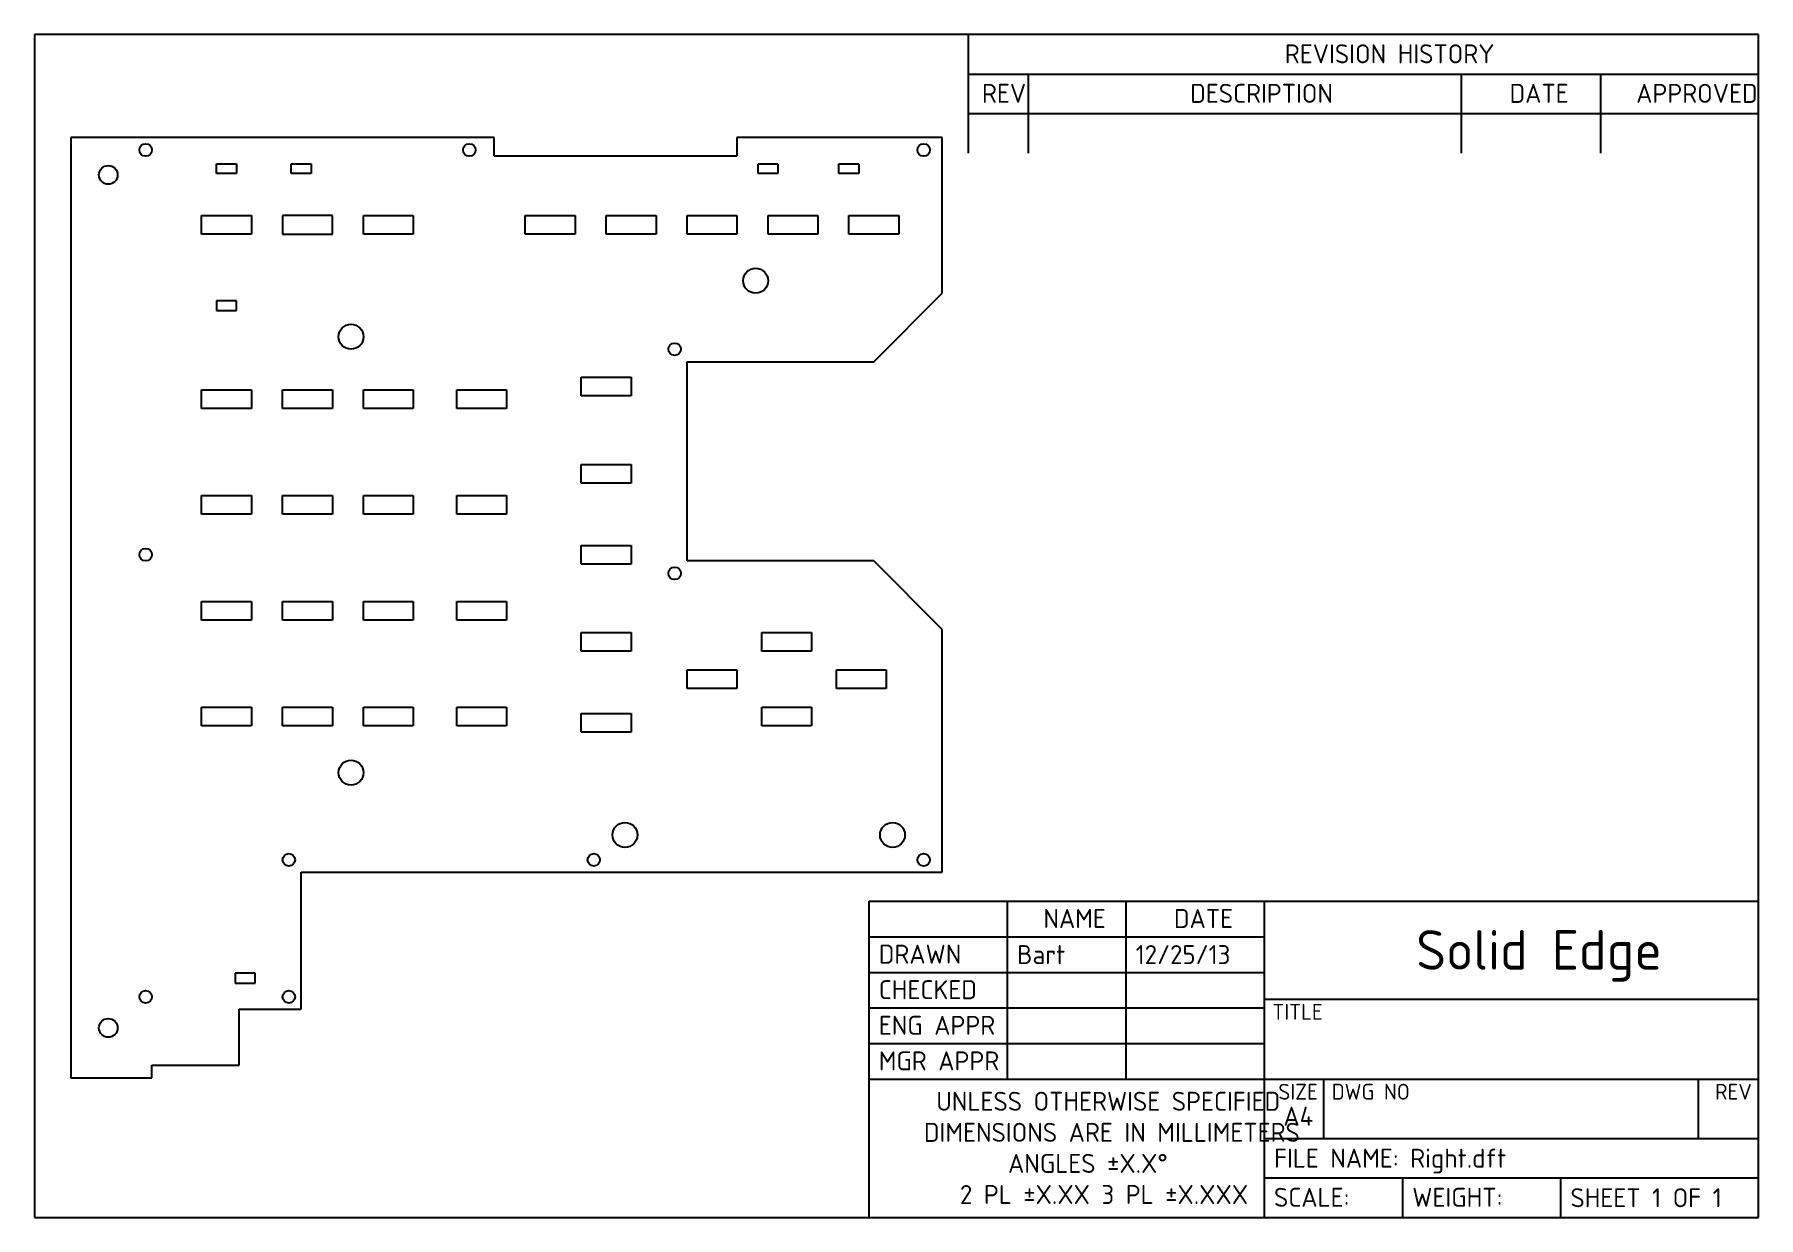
# Model space of a CAD drawing. Header units: millimetres. Extents: x 10 to 287, y 10 to 200.
import ezdxf
from ezdxf.enums import TextEntityAlignment as Align

# ---------------------------------------------------------------- set-up
doc = ezdxf.new("R2010")
doc.units = ezdxf.units.MM
doc.layers.add('Default', color=7, linetype='Continuous')
doc.layers.add('RIGHT', color=7, linetype='Continuous')
doc.styles.add('SEACAD_Solid_Edge_ISO', font='seiso.ttf')
doc.styles.add('SEACAD_Solid_Edge_ISOB', font='seisobd.ttf')

# ---------------------------------------------------------------- blocks, each defined once
blk = doc.blocks.new('SE')
at = {"layer": 'RIGHT', "color": 7, "linetype": 'Continuous'}
for p, q in [((83.86, 183.45), (15.86, 183.45)), ((15.86, 183.45), (15.86, 32.45)), ((83.86, 180.45), (83.86, 183.45)), ((155.86, 183.45), (122.86, 183.45)), ((122.86, 183.45), (122.86, 180.45)), ((155.86, 158.45), (155.86, 183.45)), ((122.86, 180.45), (83.86, 180.45)), ((39.26, 177.65), (39.26, 179.25)), ((39.26, 179.25), (42.46, 179.25)), ((42.46, 177.65), (39.26, 177.65)), ((42.46, 179.25), (42.46, 177.65)), ((51.26, 177.65), (51.26, 179.25)), ((51.26, 179.25), (54.46, 179.25)), ((54.46, 177.65), (51.26, 177.65)), ((54.46, 179.25), (54.46, 177.65)), ((126.26, 177.65), (126.26, 179.25)), ((126.26, 179.25), (129.46, 179.25)), ((129.46, 177.65), (126.26, 177.65)), ((129.46, 179.25), (129.46, 177.65)), ((139.26, 177.65), (139.26, 179.25)), ((139.26, 179.25), (142.46, 179.25)), ((142.46, 177.65), (139.26, 177.65)), ((142.46, 179.25), (142.46, 177.65)), ((36.86, 170.95), (44.86, 170.95)), ((36.86, 167.95), (36.86, 170.95)), ((44.86, 170.95), (44.86, 167.95)), ((57.86, 170.95), (49.86, 170.95)), ((49.86, 170.95), (49.86, 167.95)), ((57.86, 167.95), (57.86, 170.95)), ((62.86, 170.95), (70.86, 170.95)), ((62.86, 167.95), (62.86, 170.95)), ((70.86, 170.95), (70.86, 167.95)), ((88.86, 170.95), (96.86, 170.95)), ((88.86, 167.95), (88.86, 170.95)), ((96.86, 170.95), (96.86, 167.95)), ((101.86, 170.95), (109.86, 170.95)), ((101.86, 167.95), (101.86, 170.95)), ((109.86, 170.95), (109.86, 167.95)), ((114.86, 170.95), (122.86, 170.95)), ((114.86, 167.95), (114.86, 170.95)), ((122.86, 170.95), (122.86, 167.95)), ((127.86, 170.95), (135.86, 170.95)), ((127.86, 167.95), (127.86, 170.95)), ((135.86, 170.95), (135.86, 167.95)), ((140.86, 170.95), (148.86, 170.95)), ((140.86, 167.95), (140.86, 170.95)), ((148.86, 170.95), (148.86, 167.95)), ((44.86, 167.95), (36.86, 167.95)), ((49.86, 167.95), (57.86, 167.95)), ((70.86, 167.95), (62.86, 167.95)), ((96.86, 167.95), (88.86, 167.95)), ((109.86, 167.95), (101.86, 167.95)), ((122.86, 167.95), (114.86, 167.95)), ((135.86, 167.95), (127.86, 167.95)), ((148.86, 167.95), (140.86, 167.95)), ((144.86, 147.45), (155.86, 158.45)), ((39.26, 157.25), (39.26, 155.65)), ((42.46, 157.25), (39.26, 157.25)), ((39.26, 155.65), (42.46, 155.65)), ((42.46, 155.65), (42.46, 157.25)), ((114.86, 147.45), (144.86, 147.45)), ((114.86, 115.45), (114.86, 147.45)), ((97.86, 144.95), (105.86, 144.95)), ((97.86, 141.95), (97.86, 144.95)), ((105.86, 144.95), (105.86, 141.95)), ((36.86, 142.95), (44.86, 142.95)), ((36.86, 139.95), (36.86, 142.95)), ((44.86, 142.95), (44.86, 139.95)), ((49.86, 142.95), (57.86, 142.95)), ((49.86, 139.95), (49.86, 142.95)), ((57.86, 142.95), (57.86, 139.95)), ((62.86, 142.95), (70.86, 142.95)), ((62.86, 139.95), (62.86, 142.95)), ((70.86, 142.95), (70.86, 139.95)), ((77.86, 142.95), (85.86, 142.95)), ((77.86, 139.95), (77.86, 142.95)), ((85.86, 142.95), (85.86, 139.95)), ((105.86, 141.95), (97.86, 141.95)), ((44.86, 139.95), (36.86, 139.95)), ((57.86, 139.95), (49.86, 139.95)), ((70.86, 139.95), (62.86, 139.95)), ((85.86, 139.95), (77.86, 139.95)), ((97.86, 130.95), (105.86, 130.95)), ((97.86, 127.95), (97.86, 130.95)), ((105.86, 130.95), (105.86, 127.95)), ((105.86, 127.95), (97.86, 127.95)), ((36.86, 125.95), (44.86, 125.95)), ((36.86, 122.95), (36.86, 125.95)), ((44.86, 125.95), (44.86, 122.95)), ((49.86, 125.95), (57.86, 125.95)), ((49.86, 122.95), (49.86, 125.95)), ((57.86, 125.95), (57.86, 122.95)), ((62.86, 125.95), (70.86, 125.95)), ((62.86, 122.95), (62.86, 125.95)), ((70.86, 125.95), (70.86, 122.95)), ((77.86, 125.95), (85.86, 125.95)), ((77.86, 122.95), (77.86, 125.95)), ((85.86, 125.95), (85.86, 122.95)), ((44.86, 122.95), (36.86, 122.95)), ((57.86, 122.95), (49.86, 122.95)), ((70.86, 122.95), (62.86, 122.95)), ((85.86, 122.95), (77.86, 122.95)), ((97.86, 117.95), (105.86, 117.95)), ((97.86, 114.95), (97.86, 117.95)), ((105.86, 117.95), (105.86, 114.95)), ((105.86, 114.95), (97.86, 114.95)), ((144.86, 115.45), (114.86, 115.45)), ((155.86, 104.45), (144.86, 115.45)), ((36.86, 108.95), (44.86, 108.95)), ((36.86, 105.95), (36.86, 108.95)), ((44.86, 108.95), (44.86, 105.95)), ((49.86, 108.95), (57.86, 108.95)), ((49.86, 105.95), (49.86, 108.95)), ((57.86, 108.95), (57.86, 105.95)), ((62.86, 108.95), (70.86, 108.95)), ((62.86, 105.95), (62.86, 108.95)), ((70.86, 108.95), (70.86, 105.95)), ((77.86, 108.95), (85.86, 108.95)), ((77.86, 105.95), (77.86, 108.95)), ((85.86, 108.95), (85.86, 105.95)), ((44.86, 105.95), (36.86, 105.95)), ((57.86, 105.95), (49.86, 105.95)), ((70.86, 105.95), (62.86, 105.95)), ((85.86, 105.95), (77.86, 105.95)), ((97.86, 103.95), (105.86, 103.95)), ((97.86, 100.95), (97.86, 103.95)), ((105.86, 103.95), (105.86, 100.95)), ((126.86, 100.95), (126.86, 103.95)), ((126.86, 103.95), (134.86, 103.95)), ((134.86, 103.95), (134.86, 100.95)), ((155.86, 65.45), (155.86, 104.45)), ((105.86, 100.95), (97.86, 100.95)), ((134.86, 100.95), (126.86, 100.95)), ((114.86, 94.95), (114.86, 97.95)), ((114.86, 97.95), (122.86, 97.95)), ((122.86, 97.95), (122.86, 94.95)), ((138.86, 94.95), (138.86, 97.95)), ((138.86, 97.95), (146.86, 97.95)), ((146.86, 97.95), (146.86, 94.95)), ((122.86, 94.95), (114.86, 94.95)), ((146.86, 94.95), (138.86, 94.95)), ((36.86, 91.95), (44.86, 91.95)), ((36.86, 88.95), (36.86, 91.95)), ((44.86, 91.95), (44.86, 88.95)), ((49.86, 91.95), (57.86, 91.95)), ((49.86, 88.95), (49.86, 91.95)), ((57.86, 91.95), (57.86, 88.95)), ((62.86, 91.95), (70.86, 91.95)), ((62.86, 88.95), (62.86, 91.95)), ((70.86, 91.95), (70.86, 88.95)), ((77.86, 91.95), (85.86, 91.95)), ((77.86, 88.95), (77.86, 91.95)), ((85.86, 91.95), (85.86, 88.95)), ((126.86, 88.95), (126.86, 91.95)), ((126.86, 91.95), (134.86, 91.95)), ((134.86, 91.95), (134.86, 88.95)), ((44.86, 88.95), (36.86, 88.95)), ((57.86, 88.95), (49.86, 88.95)), ((70.86, 88.95), (62.86, 88.95)), ((85.86, 88.95), (77.86, 88.95)), ((97.86, 90.95), (105.86, 90.95)), ((97.86, 87.95), (97.86, 90.95)), ((105.86, 90.95), (105.86, 87.95)), ((134.86, 88.95), (126.86, 88.95)), ((105.86, 87.95), (97.86, 87.95)), ((52.86, 43.45), (52.86, 65.45)), ((52.86, 65.45), (155.86, 65.45)), ((45.46, 49.25), (42.26, 49.25)), ((42.26, 49.25), (42.26, 47.65)), ((42.26, 47.65), (45.46, 47.65)), ((45.46, 47.65), (45.46, 49.25)), ((42.86, 34.45), (42.86, 43.45)), ((42.86, 43.45), (52.86, 43.45)), ((28.86, 32.45), (28.86, 34.45)), ((28.86, 34.45), (42.86, 34.45)), ((15.86, 32.45), (28.86, 32.45))]:
    blk.add_line(p, q, dxfattribs=at)
for centre, radius in [((27.86, 181.45), 1), ((79.86, 181.45), 1), ((152.86, 181.45), 1), ((21.86, 177.45), 1.5), ((125.86, 160.45), 2), ((60.86, 151.45), 2), ((112.86, 149.45), 1), ((27.86, 116.45), 1), ((112.86, 113.45), 1), ((60.86, 81.45), 2), ((104.86, 71.45), 2), ((147.86, 71.45), 2), ((50.86, 67.45), 1), ((99.86, 67.45), 1), ((152.86, 67.45), 1), ((27.86, 45.45), 1), ((50.86, 45.45), 1), ((21.86, 40.45), 1.5)]:
    blk.add_circle(centre, radius, dxfattribs=at)
blk = doc.blocks.new('SEANNOT_GROUP')
at = {"layer": 'Default', "color": 7, "linetype": 'Continuous', "style": 'SEACAD_Solid_Edge_ISO'}
blk.add_text('Bart', height=3.048, dxfattribs=at).set_placement((167.874, 53.7515), align=Align.TOP_LEFT)
blk = doc.blocks.new('SEANNOT_GROUP1')
at = {"layer": 'Default', "color": 7, "linetype": 'Continuous', "style": 'SEACAD_Solid_Edge_ISO'}
blk.add_text('12/25/13', height=3.048, dxfattribs=at).set_placement((186.924, 53.7515), align=Align.TOP_LEFT)
blk = doc.blocks.new('SEANNOT_GROUP5')
at = {"layer": 'Default', "color": 7, "linetype": 'Continuous', "style": 'SEACAD_Solid_Edge_ISO'}
blk.add_text('FILE NAME: Right.dft', height=3.048, dxfattribs=at).set_placement((209.149, 21.049), align=Align.TOP_LEFT)
blk = doc.blocks.new('SEANNOT_GROUP6')
at = {"layer": 'Default', "color": 7, "linetype": 'Continuous', "style": 'SEACAD_Solid_Edge_ISO'}
blk.add_text('SHEET 1 OF 1', height=3.048, dxfattribs=at).set_placement((256.774, 14.699), align=Align.TOP_LEFT)

msp = doc.modelspace()

# ---------------------------------------------------------------- linework, layer by layer
at = {"layer": 'Default', "color": 7, "linetype": 'Continuous'}
for p, q in [((287, 200), (10, 200)), ((10, 200), (10, 10)), ((160, 200), (160, 180.95)), ((287, 10), (287, 200)), ((160, 193.65), (287, 193.65)), ((169.65, 193.65), (169.65, 180.95)), ((239.25, 193.65), (239.25, 180.95)), ((261.6, 193.65), (261.6, 180.95)), ((160, 187.3), (287, 187.3)), ((144.12, 10), (144.12, 60.8)), ((144.12, 60.8), (287, 60.8)), ((166.35, 32.23), (166.35, 60.8)), ((185.4, 32.23), (185.4, 60.8)), ((207.62, 10), (207.62, 60.8)), ((144.12, 55.09), (207.62, 55.09)), ((144.12, 49.37), (207.62, 49.37)), ((207.62, 45.05), (287, 45.05)), ((144.12, 43.66), (207.62, 43.66)), ((144.12, 37.94), (207.62, 37.94)), ((144.12, 32.23), (287, 32.23)), ((217.15, 22.7), (217.15, 32.1)), ((277.35, 22.7), (277.35, 32.1)), ((207.62, 22.7), (287, 22.7)), ((207.62, 16.35), (287, 16.35)), ((229.85, 10), (229.85, 16.35)), ((255.25, 10), (255.25, 16.35)), ((10, 10), (287, 10))]:
    msp.add_line(p, q, dxfattribs=at)

# ---------------------------------------------------------------- block references
at = {"layer": 'Default'}
for name in ['SE', 'SEANNOT_GROUP', 'SEANNOT_GROUP1', 'SEANNOT_GROUP5', 'SEANNOT_GROUP6']:
    msp.add_blockref(name, (0, 0), dxfattribs=at)

# ---------------------------------------------------------------- texts
at = {"layer": 'Default', "color": 7, "linetype": 'Continuous'}
for s, height, style, p in [('REVISION HISTORY', 3.048, 'SEACAD_Solid_Edge_ISO', (210.89, 198.42)), ('REV', 3.048, 'SEACAD_Solid_Edge_ISO', (162.23, 192.07)), ('DESCRIPTION', 3.048, 'SEACAD_Solid_Edge_ISO', (195.69, 192.07)), ('DATE', 3.048, 'SEACAD_Solid_Edge_ISO', (247, 192.07)), ('APPROVED', 3.048, 'SEACAD_Solid_Edge_ISO', (267.34, 192.07)), ('NAME', 3.048, 'SEACAD_Solid_Edge_ISO', (172.1, 59.54)), ('DATE', 3.048, 'SEACAD_Solid_Edge_ISO', (193.08, 59.54)), ('Solid Edge', 6.35, 'SEACAD_Solid_Edge_ISOB', (232.01, 56.15)), ('DRAWN', 3.048, 'SEACAD_Solid_Edge_ISO', (145.65, 53.82)), ('CHECKED', 3.048, 'SEACAD_Solid_Edge_ISO', (145.65, 48.11)), ('ENG APPR', 3.048, 'SEACAD_Solid_Edge_ISO', (145.65, 42.39)), ('TITLE', 2.54, 'SEACAD_Solid_Edge_ISO', (208.9, 44.3)), ('MGR APPR', 3.048, 'SEACAD_Solid_Edge_ISO', (145.65, 36.68)), ('SIZE', 2.54, 'SEACAD_Solid_Edge_ISO', (209.85, 31.47)), ('DWG NO', 2.54, 'SEACAD_Solid_Edge_ISO', (218.42, 31.47)), ('REV', 2.54, 'SEACAD_Solid_Edge_ISO', (280.01, 31.47)), ('UNLESS OTHERWISE SPECIFIED', 3.048, 'SEACAD_Solid_Edge_ISO', (154.89, 30.19)), ('A4', 3.048, 'SEACAD_Solid_Edge_ISOB', (210.66, 27.79)), ('DIMENSIONS ARE IN MILLIMETERS', 3.048, 'SEACAD_Solid_Edge_ISO', (152.91, 25.2)), ('ANGLES ±X.X°', 3.048, 'SEACAD_Solid_Edge_ISO', (166.42, 20.21)), ('2 PL ±X.XX 3 PL ±X.XXX', 3.048, 'SEACAD_Solid_Edge_ISO', (158.7, 15.22)), ('SCALE:', 3.048, 'SEACAD_Solid_Edge_ISO', (209.15, 14.77)), ('WEIGHT:', 3.048, 'SEACAD_Solid_Edge_ISO', (231.37, 14.77))]:
    msp.add_text(s, height=height, dxfattribs=dict(at, style=style)).set_placement(p, align=Align.TOP_LEFT)

doc.saveas('drawing.dxf')
